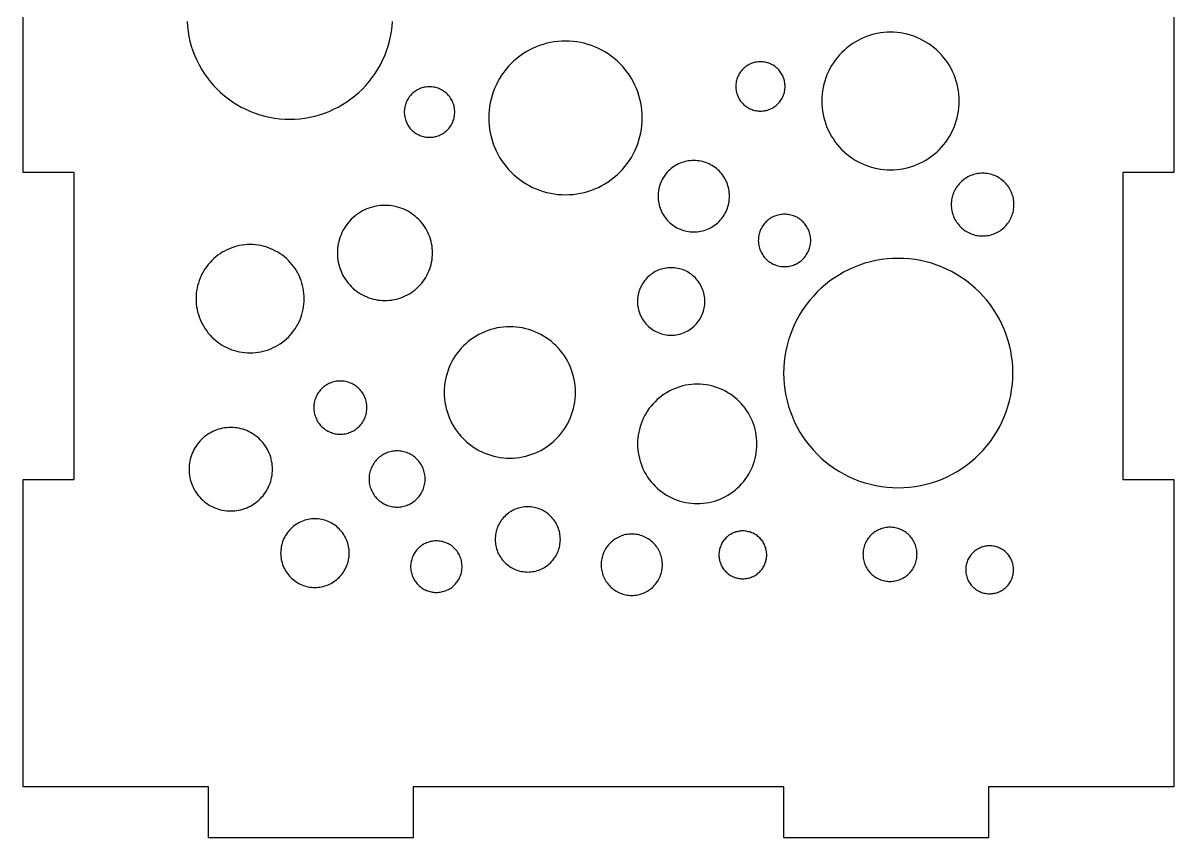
# Model space of a CAD drawing. Header units: millimetres. Extents: x 0 to 375, y -239 to 0.
# Drawn here: x 0 to 90, y -128 to -64.3 of the extents above; entities that cross this region are included whole.
import ezdxf

# ---------------------------------------------------------------- set-up
doc = ezdxf.new("R2010")
doc.units = ezdxf.units.MM
doc.layers.add('CUT', color=1, linetype='Continuous')

msp = doc.modelspace()

# ---------------------------------------------------------------- linework, layer by layer
at = {"layer": 'CUT'}
for points in [[(90, -52), (90, -76), (86, -76), (86, -100), (90, -100), (90, -124), (86, -124), (75.5, -124), (75.5, -128), (59.5, -128), (59.5, -124), (30.5, -124), (30.5, -128), (14.5, -128), (14.5, -124), (4, -124), (4, -124), (0, -124), (0, -100), (4, -100), (4, -76), (0, -76), (0, -52)], [(12.825, -64.186), (12.854, -64.58), (12.902, -64.971), (12.97, -65.36), (13.056, -65.745), (13.161, -66.125), (13.285, -66.5), (13.427, -66.868), (13.587, -67.229), (13.764, -67.581), (13.959, -67.924), (14.17, -68.258), (14.397, -68.58), (14.64, -68.891), (14.898, -69.19), (15.17, -69.476), (15.455, -69.748), (15.754, -70.006), (16.065, -70.248), (16.388, -70.476), (16.721, -70.687), (17.065, -70.881), (17.417, -71.059), (17.778, -71.218), (18.146, -71.36), (18.521, -71.484), (18.901, -71.59), (19.286, -71.676), (19.675, -71.743), (20.066, -71.792), (20.46, -71.821), (20.854, -71.83), (21.249, -71.821), (21.642, -71.792), (22.034, -71.743), (22.422, -71.676), (22.807, -71.59), (23.188, -71.484), (23.562, -71.36), (23.93, -71.218), (24.291, -71.059), (24.644, -70.881), (24.987, -70.687), (25.32, -70.476), (25.643, -70.248), (25.954, -70.006), (26.253, -69.748), (26.538, -69.476), (26.81, -69.19), (27.068, -68.891), (27.311, -68.58), (27.538, -68.258), (27.749, -67.924), (27.944, -67.581), (28.121, -67.229), (28.281, -66.868), (28.423, -66.5), (28.547, -66.125), (28.652, -65.745), (28.652, -65.745), (28.738, -65.36), (28.806, -64.971), (28.854, -64.58), (28.883, -64.186)]]:
    msp.add_lwpolyline(points, dxfattribs=at)
for points in [[(73.049, -71.717), (73.107, -71.46), (73.152, -71.2), (73.184, -70.938), (73.204, -70.675), (73.21, -70.411), (73.204, -70.147), (73.184, -69.884), (73.152, -69.622), (73.107, -69.362), (73.049, -69.105), (72.979, -68.851), (72.896, -68.6), (72.801, -68.354), (72.694, -68.113), (72.575, -67.877), (72.445, -67.647), (72.304, -67.424), (72.152, -67.209), (71.99, -67.001), (71.817, -66.801), (71.635, -66.61), (71.444, -66.428), (71.245, -66.255), (71.037, -66.093), (70.821, -65.941), (70.598, -65.8), (70.368, -65.67), (70.133, -65.551), (69.891, -65.444), (69.645, -65.349), (69.395, -65.266), (69.14, -65.196), (68.883, -65.138), (68.623, -65.093), (68.361, -65.061), (68.098, -65.041), (67.834, -65.035), (67.57, -65.041), (67.307, -65.061), (67.045, -65.093), (66.785, -65.138), (66.528, -65.196), (66.273, -65.266), (66.023, -65.349), (65.777, -65.444), (65.535, -65.551), (65.3, -65.67), (65.07, -65.8), (64.847, -65.941), (64.631, -66.093), (64.423, -66.255), (64.224, -66.428), (64.032, -66.61), (63.85, -66.801), (63.678, -67.001), (63.516, -67.209), (63.364, -67.424), (63.223, -67.647), (63.093, -67.877), (62.974, -68.113), (62.867, -68.354), (62.772, -68.6), (62.689, -68.851), (62.619, -69.105), (62.561, -69.362), (62.516, -69.622), (62.484, -69.884), (62.464, -70.147), (62.458, -70.411), (62.464, -70.675), (62.484, -70.938), (62.516, -71.2), (62.561, -71.46), (62.619, -71.717), (62.689, -71.972), (62.772, -72.222), (62.867, -72.468), (62.974, -72.71), (63.093, -72.945), (63.223, -73.175), (63.364, -73.398), (63.516, -73.614), (63.678, -73.822), (63.85, -74.022), (64.032, -74.213), (64.224, -74.395), (64.423, -74.567), (64.631, -74.729), (64.847, -74.881), (65.07, -75.022), (65.3, -75.152), (65.535, -75.271), (65.777, -75.378), (66.023, -75.473), (66.273, -75.556), (66.528, -75.626), (66.785, -75.684), (67.045, -75.729), (67.307, -75.761), (67.57, -75.781), (67.834, -75.787), (68.098, -75.781), (68.361, -75.761), (68.623, -75.729), (68.883, -75.684), (69.14, -75.626), (69.395, -75.556), (69.645, -75.473), (69.891, -75.378), (70.133, -75.271), (70.368, -75.152), (70.598, -75.022), (70.821, -74.881), (71.037, -74.729), (71.245, -74.567), (71.444, -74.395), (71.635, -74.213), (71.817, -74.022), (71.99, -73.822), (72.152, -73.614), (72.304, -73.398), (72.445, -73.175), (72.575, -72.945), (72.694, -72.71), (72.801, -72.468), (72.896, -72.222), (72.979, -71.972), (73.049, -71.717)], [(48.309, -72.899), (48.36, -72.609), (48.396, -72.316), (48.418, -72.022), (48.425, -71.727), (48.418, -71.433), (48.396, -71.139), (48.36, -70.846), (48.309, -70.556), (48.245, -70.268), (48.166, -69.984), (48.074, -69.704), (47.968, -69.429), (47.848, -69.16), (47.716, -68.896), (47.57, -68.64), (47.413, -68.391), (47.243, -68.15), (47.062, -67.918), (46.869, -67.694), (46.666, -67.481), (46.452, -67.278), (46.229, -67.085), (45.997, -66.904), (45.756, -66.734), (45.507, -66.576), (45.25, -66.431), (44.987, -66.299), (44.718, -66.179), (44.443, -66.073), (44.163, -65.981), (43.879, -65.902), (43.591, -65.837), (43.301, -65.787), (43.008, -65.751), (42.714, -65.729), (42.419, -65.722), (42.125, -65.729), (41.831, -65.751), (41.538, -65.787), (41.248, -65.837), (40.96, -65.902), (40.676, -65.981), (40.396, -66.073), (40.121, -66.179), (39.852, -66.299), (39.589, -66.431), (39.332, -66.576), (39.083, -66.734), (38.842, -66.904), (38.61, -67.085), (38.386, -67.278), (38.173, -67.481), (37.97, -67.694), (37.777, -67.918), (37.596, -68.15), (37.426, -68.391), (37.268, -68.64), (37.123, -68.896), (36.991, -69.16), (36.871, -69.429), (36.765, -69.704), (36.673, -69.984), (36.594, -70.268), (36.529, -70.556), (36.479, -70.846), (36.443, -71.139), (36.421, -71.433), (36.414, -71.727), (36.421, -72.022), (36.443, -72.316), (36.479, -72.609), (36.529, -72.899), (36.594, -73.187), (36.673, -73.471), (36.765, -73.751), (36.871, -74.026), (36.991, -74.295), (37.123, -74.558), (37.268, -74.815), (37.426, -75.064), (37.596, -75.305), (37.777, -75.537), (37.97, -75.76), (38.173, -75.974), (38.386, -76.177), (38.61, -76.37), (38.842, -76.551), (39.083, -76.721), (39.332, -76.878), (39.589, -77.024), (39.852, -77.156), (40.121, -77.276), (40.396, -77.382), (40.676, -77.474), (40.96, -77.553), (41.248, -77.617), (41.538, -77.668), (41.831, -77.704), (42.125, -77.726), (42.419, -77.733), (42.714, -77.726), (43.008, -77.704), (43.301, -77.668), (43.591, -77.617), (43.879, -77.553), (44.163, -77.474), (44.443, -77.382), (44.718, -77.276), (44.987, -77.156), (45.25, -77.024), (45.507, -76.878), (45.756, -76.721), (45.997, -76.551), (46.229, -76.37), (46.452, -76.177), (46.666, -75.974), (46.869, -75.76), (47.062, -75.537), (47.243, -75.305), (47.413, -75.064), (47.57, -74.815), (47.716, -74.558), (47.848, -74.295), (47.968, -74.026), (48.074, -73.751), (48.166, -73.471), (48.245, -73.187), (48.309, -72.899)], [(59.553, -69.646), (59.569, -69.553), (59.581, -69.459), (59.588, -69.365), (59.59, -69.27), (59.588, -69.176), (59.581, -69.081), (59.569, -68.988), (59.553, -68.894), (59.532, -68.802), (59.507, -68.711), (59.477, -68.621), (59.443, -68.533), (59.405, -68.447), (59.363, -68.362), (59.316, -68.28), (59.265, -68.2), (59.211, -68.123), (59.153, -68.048), (59.091, -67.976), (59.026, -67.908), (58.957, -67.843), (58.886, -67.781), (58.811, -67.723), (58.734, -67.668), (58.654, -67.618), (58.572, -67.571), (58.487, -67.529), (58.401, -67.49), (58.313, -67.456), (58.223, -67.427), (58.132, -67.401), (58.039, -67.381), (57.946, -67.365), (57.852, -67.353), (57.758, -67.346), (57.664, -67.344), (57.569, -67.346), (57.475, -67.353), (57.381, -67.365), (57.288, -67.381), (57.195, -67.401), (57.104, -67.427), (57.014, -67.456), (56.926, -67.49), (56.84, -67.529), (56.755, -67.571), (56.673, -67.618), (56.593, -67.668), (56.516, -67.723), (56.441, -67.781), (56.37, -67.843), (56.301, -67.908), (56.236, -67.976), (56.174, -68.048), (56.116, -68.123), (56.062, -68.2), (56.011, -68.28), (55.964, -68.362), (55.922, -68.447), (55.884, -68.533), (55.85, -68.621), (55.82, -68.711), (55.795, -68.802), (55.774, -68.894), (55.758, -68.988), (55.746, -69.081), (55.739, -69.176), (55.737, -69.27), (55.739, -69.365), (55.746, -69.459), (55.758, -69.553), (55.774, -69.646), (55.795, -69.738), (55.82, -69.829), (55.85, -69.919), (55.884, -70.007), (55.922, -70.094), (55.964, -70.178), (56.011, -70.261), (56.062, -70.341), (56.116, -70.418), (56.174, -70.492), (56.236, -70.564), (56.301, -70.632), (56.37, -70.698), (56.441, -70.759), (56.516, -70.818), (56.593, -70.872), (56.673, -70.923), (56.755, -70.969), (56.84, -71.012), (56.926, -71.05), (57.014, -71.084), (57.104, -71.114), (57.195, -71.139), (57.288, -71.16), (57.381, -71.176), (57.475, -71.187), (57.569, -71.194), (57.664, -71.197), (57.758, -71.194), (57.852, -71.187), (57.946, -71.176), (58.039, -71.16), (58.132, -71.139), (58.223, -71.114), (58.313, -71.084), (58.401, -71.05), (58.487, -71.012), (58.572, -70.969), (58.654, -70.923), (58.734, -70.872), (58.811, -70.818), (58.886, -70.759), (58.957, -70.698), (59.026, -70.632), (59.091, -70.564), (59.153, -70.492), (59.211, -70.418), (59.265, -70.341), (59.316, -70.261), (59.363, -70.178), (59.405, -70.094), (59.443, -70.007), (59.477, -69.919), (59.507, -69.829), (59.532, -69.738), (59.553, -69.646)], [(33.722, -71.657), (33.739, -71.561), (33.751, -71.465), (33.758, -71.368), (33.76, -71.272), (33.758, -71.175), (33.751, -71.078), (33.739, -70.982), (33.722, -70.886), (33.701, -70.792), (33.675, -70.698), (33.645, -70.606), (33.61, -70.516), (33.571, -70.427), (33.527, -70.341), (33.479, -70.256), (33.428, -70.175), (33.372, -70.095), (33.312, -70.019), (33.249, -69.946), (33.182, -69.875), (33.112, -69.808), (33.038, -69.745), (32.962, -69.686), (32.883, -69.63), (32.801, -69.578), (32.717, -69.53), (32.63, -69.487), (32.541, -69.447), (32.451, -69.412), (32.359, -69.382), (32.265, -69.356), (32.171, -69.335), (32.075, -69.318), (31.979, -69.306), (31.883, -69.299), (31.786, -69.297), (31.689, -69.299), (31.592, -69.306), (31.496, -69.318), (31.4, -69.335), (31.306, -69.356), (31.212, -69.382), (31.12, -69.412), (31.03, -69.447), (30.941, -69.487), (30.855, -69.53), (30.771, -69.578), (30.689, -69.63), (30.609, -69.686), (30.533, -69.745), (30.46, -69.808), (30.389, -69.875), (30.323, -69.946), (30.259, -70.019), (30.2, -70.095), (30.144, -70.175), (30.092, -70.256), (30.044, -70.341), (30.001, -70.427), (29.961, -70.516), (29.927, -70.606), (29.896, -70.698), (29.87, -70.792), (29.849, -70.886), (29.832, -70.982), (29.821, -71.078), (29.813, -71.175), (29.811, -71.272), (29.813, -71.368), (29.821, -71.465), (29.832, -71.561), (29.849, -71.657), (29.87, -71.751), (29.896, -71.845), (29.927, -71.937), (29.961, -72.027), (30.001, -72.116), (30.044, -72.202), (30.092, -72.287), (30.144, -72.369), (30.2, -72.448), (30.259, -72.524), (30.323, -72.598), (30.389, -72.668), (30.46, -72.735), (30.533, -72.798), (30.609, -72.858), (30.689, -72.913), (30.771, -72.965), (30.855, -73.013), (30.941, -73.057), (31.03, -73.096), (31.12, -73.131), (31.212, -73.161), (31.306, -73.187), (31.4, -73.208), (31.496, -73.225), (31.592, -73.237), (31.689, -73.244), (31.786, -73.246), (31.883, -73.244), (31.979, -73.237), (32.075, -73.225), (32.171, -73.208), (32.265, -73.187), (32.359, -73.161), (32.451, -73.131), (32.541, -73.096), (32.63, -73.057), (32.717, -73.013), (32.801, -72.965), (32.883, -72.913), (32.962, -72.858), (33.038, -72.798), (33.112, -72.735), (33.182, -72.668), (33.249, -72.598), (33.312, -72.524), (33.372, -72.448), (33.428, -72.369), (33.479, -72.287), (33.527, -72.202), (33.571, -72.116), (33.61, -72.027), (33.645, -71.937), (33.675, -71.845), (33.701, -71.751), (33.722, -71.657)], [(55.157, -78.529), (55.187, -78.395), (55.21, -78.26), (55.227, -78.124), (55.237, -77.988), (55.24, -77.851), (55.237, -77.714), (55.227, -77.577), (55.21, -77.441), (55.187, -77.306), (55.157, -77.173), (55.12, -77.041), (55.077, -76.91), (55.028, -76.783), (54.972, -76.657), (54.911, -76.535), (54.843, -76.416), (54.77, -76.3), (54.691, -76.188), (54.607, -76.08), (54.517, -75.976), (54.423, -75.877), (54.324, -75.783), (54.22, -75.693), (54.112, -75.609), (54, -75.53), (53.884, -75.457), (53.765, -75.389), (53.643, -75.328), (53.517, -75.272), (53.389, -75.223), (53.259, -75.18), (53.127, -75.143), (52.994, -75.113), (52.859, -75.09), (52.723, -75.073), (52.586, -75.063), (52.449, -75.06), (52.312, -75.063), (52.176, -75.073), (52.04, -75.09), (51.905, -75.113), (51.771, -75.143), (51.639, -75.18), (51.509, -75.223), (51.381, -75.272), (51.256, -75.328), (51.134, -75.389), (51.014, -75.457), (50.899, -75.53), (50.787, -75.609), (50.679, -75.693), (50.575, -75.783), (50.476, -75.877), (50.381, -75.976), (50.292, -76.08), (50.207, -76.188), (50.129, -76.3), (50.055, -76.416), (49.988, -76.535), (49.926, -76.657), (49.871, -76.783), (49.821, -76.91), (49.778, -77.041), (49.742, -77.173), (49.712, -77.306), (49.688, -77.441), (49.672, -77.577), (49.662, -77.714), (49.658, -77.851), (49.662, -77.988), (49.672, -78.124), (49.688, -78.26), (49.712, -78.395), (49.742, -78.529), (49.778, -78.661), (49.821, -78.791), (49.871, -78.919), (49.926, -79.044), (49.988, -79.166), (50.055, -79.286), (50.129, -79.401), (50.207, -79.513), (50.292, -79.621), (50.381, -79.725), (50.476, -79.824), (50.575, -79.919), (50.679, -80.008), (50.787, -80.092), (50.899, -80.171), (51.014, -80.245), (51.134, -80.312), (51.256, -80.374), (51.381, -80.429), (51.509, -80.479), (51.639, -80.522), (51.771, -80.558), (51.905, -80.588), (52.04, -80.611), (52.176, -80.628), (52.312, -80.638), (52.449, -80.642), (52.586, -80.638), (52.723, -80.628), (52.859, -80.611), (52.994, -80.588), (53.127, -80.558), (53.259, -80.522), (53.389, -80.479), (53.517, -80.429), (53.643, -80.374), (53.765, -80.312), (53.884, -80.245), (54, -80.171), (54.112, -80.092), (54.22, -80.008), (54.324, -79.919), (54.423, -79.824), (54.517, -79.725), (54.607, -79.621), (54.691, -79.513), (54.77, -79.401), (54.843, -79.286), (54.911, -79.166), (54.972, -79.044), (55.028, -78.919), (55.077, -78.791), (55.12, -78.661), (55.157, -78.529)], [(77.415, -79.101), (77.441, -78.983), (77.462, -78.865), (77.477, -78.745), (77.485, -78.625), (77.488, -78.505), (77.485, -78.385), (77.477, -78.264), (77.462, -78.145), (77.441, -78.026), (77.415, -77.909), (77.383, -77.793), (77.345, -77.678), (77.302, -77.566), (77.253, -77.456), (77.199, -77.348), (77.139, -77.244), (77.075, -77.142), (77.006, -77.044), (76.932, -76.949), (76.853, -76.857), (76.77, -76.77), (76.683, -76.687), (76.591, -76.609), (76.497, -76.535), (76.398, -76.465), (76.296, -76.401), (76.192, -76.341), (76.084, -76.287), (75.974, -76.239), (75.862, -76.195), (75.747, -76.157), (75.631, -76.125), (75.514, -76.099), (75.395, -76.078), (75.276, -76.064), (75.156, -76.055), (75.035, -76.052), (74.915, -76.055), (74.795, -76.064), (74.675, -76.078), (74.557, -76.099), (74.439, -76.125), (74.323, -76.157), (74.209, -76.195), (74.097, -76.239), (73.986, -76.287), (73.879, -76.341), (73.774, -76.401), (73.672, -76.465), (73.574, -76.535), (73.479, -76.609), (73.388, -76.687), (73.301, -76.77), (73.218, -76.857), (73.139, -76.949), (73.065, -77.044), (72.996, -77.142), (72.931, -77.244), (72.872, -77.348), (72.818, -77.456), (72.769, -77.566), (72.726, -77.678), (72.688, -77.793), (72.656, -77.909), (72.629, -78.026), (72.609, -78.145), (72.594, -78.264), (72.585, -78.385), (72.582, -78.505), (72.585, -78.625), (72.594, -78.745), (72.609, -78.865), (72.629, -78.983), (72.656, -79.101), (72.688, -79.217), (72.726, -79.331), (72.769, -79.444), (72.818, -79.554), (72.872, -79.661), (72.931, -79.766), (72.996, -79.868), (73.065, -79.966), (73.139, -80.061), (73.218, -80.152), (73.301, -80.239), (73.388, -80.322), (73.479, -80.401), (73.574, -80.475), (73.672, -80.545), (73.774, -80.609), (73.879, -80.668), (73.986, -80.722), (74.097, -80.771), (74.209, -80.815), (74.323, -80.852), (74.439, -80.884), (74.557, -80.911), (74.675, -80.931), (74.795, -80.946), (74.915, -80.955), (75.035, -80.958), (75.156, -80.955), (75.276, -80.946), (75.395, -80.931), (75.514, -80.911), (75.631, -80.884), (75.747, -80.852), (75.862, -80.815), (75.974, -80.771), (76.084, -80.722), (76.192, -80.668), (76.296, -80.609), (76.398, -80.545), (76.497, -80.475), (76.591, -80.401), (76.683, -80.322), (76.77, -80.239), (76.853, -80.152), (76.932, -80.061), (77.006, -79.966), (77.075, -79.868), (77.139, -79.766), (77.199, -79.661), (77.253, -79.554), (77.302, -79.444), (77.345, -79.331), (77.383, -79.217), (77.415, -79.101)], [(31.95, -83.01), (31.981, -82.83), (32.004, -82.649), (32.017, -82.467), (32.022, -82.284), (32.017, -82.101), (32.004, -81.919), (31.981, -81.738), (31.95, -81.558), (31.91, -81.38), (31.861, -81.204), (31.804, -81.031), (31.738, -80.86), (31.664, -80.693), (31.582, -80.53), (31.492, -80.372), (31.395, -80.217), (31.29, -80.068), (31.177, -79.924), (31.058, -79.786), (30.932, -79.654), (30.8, -79.528), (30.662, -79.408), (30.518, -79.296), (30.368, -79.191), (30.214, -79.093), (30.055, -79.003), (29.892, -78.921), (29.725, -78.847), (29.555, -78.781), (29.381, -78.724), (29.205, -78.675), (29.027, -78.635), (28.847, -78.604), (28.666, -78.582), (28.484, -78.568), (28.302, -78.564), (28.119, -78.568), (27.937, -78.582), (27.756, -78.604), (27.576, -78.635), (27.398, -78.675), (27.222, -78.724), (27.048, -78.781), (26.878, -78.847), (26.711, -78.921), (26.548, -79.003), (26.389, -79.093), (26.235, -79.191), (26.086, -79.296), (25.942, -79.408), (25.803, -79.528), (25.671, -79.654), (25.545, -79.786), (25.426, -79.924), (25.314, -80.068), (25.208, -80.217), (25.111, -80.372), (25.021, -80.53), (24.939, -80.693), (24.865, -80.86), (24.799, -81.031), (24.742, -81.204), (24.693, -81.38), (24.653, -81.558), (24.622, -81.738), (24.599, -81.919), (24.586, -82.101), (24.581, -82.284), (24.586, -82.467), (24.599, -82.649), (24.622, -82.83), (24.653, -83.01), (24.693, -83.188), (24.742, -83.364), (24.799, -83.537), (24.865, -83.708), (24.939, -83.875), (25.021, -84.038), (25.111, -84.197), (25.208, -84.351), (25.314, -84.5), (25.426, -84.644), (25.545, -84.782), (25.671, -84.915), (25.803, -85.04), (25.942, -85.16), (26.086, -85.272), (26.235, -85.377), (26.389, -85.475), (26.548, -85.565), (26.711, -85.647), (26.878, -85.721), (27.048, -85.787), (27.222, -85.844), (27.398, -85.893), (27.576, -85.933), (27.756, -85.964), (27.937, -85.986), (28.119, -86), (28.302, -86.004), (28.484, -86), (28.666, -85.986), (28.847, -85.964), (29.027, -85.933), (29.205, -85.893), (29.381, -85.844), (29.555, -85.787), (29.725, -85.721), (29.892, -85.647), (30.055, -85.565), (30.214, -85.475), (30.368, -85.377), (30.518, -85.272), (30.662, -85.16), (30.8, -85.04), (30.932, -84.915), (31.058, -84.782), (31.177, -84.644), (31.29, -84.5), (31.395, -84.351), (31.492, -84.197), (31.582, -84.038), (31.664, -83.875), (31.738, -83.708), (31.804, -83.537), (31.861, -83.364), (31.91, -83.188), (31.95, -83.01)], [(61.554, -81.705), (61.572, -81.605), (61.584, -81.506), (61.591, -81.405), (61.594, -81.305), (61.591, -81.204), (61.584, -81.104), (61.572, -81.004), (61.554, -80.905), (61.532, -80.807), (61.506, -80.71), (61.474, -80.615), (61.438, -80.521), (61.397, -80.429), (61.352, -80.339), (61.302, -80.252), (61.249, -80.167), (61.191, -80.085), (61.129, -80.006), (61.063, -79.929), (60.994, -79.857), (60.921, -79.787), (60.845, -79.722), (60.766, -79.66), (60.684, -79.602), (60.599, -79.548), (60.511, -79.499), (60.421, -79.453), (60.329, -79.413), (60.236, -79.376), (60.14, -79.345), (60.043, -79.318), (59.945, -79.296), (59.846, -79.279), (59.746, -79.267), (59.646, -79.259), (59.546, -79.257), (59.445, -79.259), (59.345, -79.267), (59.245, -79.279), (59.146, -79.296), (59.048, -79.318), (58.951, -79.345), (58.856, -79.376), (58.762, -79.413), (58.67, -79.453), (58.58, -79.499), (58.493, -79.548), (58.408, -79.602), (58.326, -79.66), (58.246, -79.722), (58.17, -79.787), (58.097, -79.857), (58.028, -79.929), (57.962, -80.006), (57.901, -80.085), (57.843, -80.167), (57.789, -80.252), (57.739, -80.339), (57.694, -80.429), (57.653, -80.521), (57.617, -80.615), (57.586, -80.71), (57.559, -80.807), (57.537, -80.905), (57.52, -81.004), (57.507, -81.104), (57.5, -81.204), (57.497, -81.305), (57.5, -81.405), (57.507, -81.506), (57.52, -81.605), (57.537, -81.705), (57.559, -81.803), (57.586, -81.9), (57.617, -81.995), (57.653, -82.089), (57.694, -82.181), (57.739, -82.27), (57.789, -82.358), (57.843, -82.443), (57.901, -82.525), (57.962, -82.604), (58.028, -82.68), (58.097, -82.753), (58.17, -82.823), (58.246, -82.888), (58.326, -82.95), (58.408, -83.008), (58.493, -83.062), (58.58, -83.111), (58.67, -83.156), (58.762, -83.197), (58.856, -83.233), (58.951, -83.265), (59.048, -83.292), (59.146, -83.314), (59.245, -83.331), (59.345, -83.343), (59.445, -83.351), (59.546, -83.353), (59.646, -83.351), (59.746, -83.343), (59.846, -83.331), (59.945, -83.314), (60.043, -83.292), (60.14, -83.265), (60.236, -83.233), (60.329, -83.197), (60.421, -83.156), (60.511, -83.111), (60.599, -83.062), (60.684, -83.008), (60.766, -82.95), (60.845, -82.888), (60.921, -82.823), (60.994, -82.753), (61.063, -82.68), (61.129, -82.604), (61.191, -82.525), (61.249, -82.443), (61.302, -82.358), (61.352, -82.27), (61.397, -82.181), (61.438, -82.089), (61.474, -81.995), (61.506, -81.9), (61.532, -81.803), (61.554, -81.705)], [(21.907, -86.687), (21.943, -86.482), (21.968, -86.276), (21.983, -86.069), (21.989, -85.861), (21.983, -85.654), (21.968, -85.447), (21.943, -85.241), (21.907, -85.036), (21.862, -84.834), (21.806, -84.633), (21.741, -84.436), (21.667, -84.243), (21.582, -84.053), (21.489, -83.867), (21.387, -83.687), (21.276, -83.511), (21.156, -83.342), (21.028, -83.178), (20.893, -83.021), (20.75, -82.87), (20.599, -82.727), (20.442, -82.592), (20.278, -82.464), (20.109, -82.344), (19.933, -82.233), (19.753, -82.131), (19.567, -82.038), (19.377, -81.953), (19.184, -81.879), (18.986, -81.814), (18.786, -81.758), (18.584, -81.713), (18.379, -81.677), (18.173, -81.652), (17.966, -81.636), (17.759, -81.631), (17.551, -81.636), (17.344, -81.652), (17.138, -81.677), (16.933, -81.713), (16.731, -81.758), (16.531, -81.814), (16.334, -81.879), (16.14, -81.953), (15.95, -82.038), (15.765, -82.131), (15.584, -82.233), (15.409, -82.344), (15.239, -82.464), (15.075, -82.592), (14.918, -82.727), (14.768, -82.87), (14.624, -83.021), (14.489, -83.178), (14.361, -83.342), (14.242, -83.511), (14.13, -83.687), (14.028, -83.867), (13.935, -84.053), (13.851, -84.243), (13.776, -84.436), (13.711, -84.633), (13.655, -84.834), (13.61, -85.036), (13.574, -85.241), (13.549, -85.447), (13.534, -85.654), (13.529, -85.861), (13.534, -86.069), (13.549, -86.276), (13.574, -86.482), (13.61, -86.687), (13.655, -86.889), (13.711, -87.089), (13.776, -87.286), (13.851, -87.48), (13.935, -87.67), (14.028, -87.855), (14.13, -88.036), (14.242, -88.211), (14.361, -88.381), (14.489, -88.545), (14.624, -88.702), (14.768, -88.852), (14.918, -88.996), (15.075, -89.131), (15.239, -89.259), (15.409, -89.378), (15.584, -89.489), (15.765, -89.592), (15.95, -89.685), (16.14, -89.769), (16.334, -89.844), (16.531, -89.909), (16.731, -89.965), (16.933, -90.01), (17.138, -90.045), (17.344, -90.071), (17.551, -90.086), (17.759, -90.091), (17.966, -90.086), (18.173, -90.071), (18.379, -90.045), (18.584, -90.01), (18.786, -89.965), (18.986, -89.909), (19.184, -89.844), (19.377, -89.769), (19.567, -89.685), (19.753, -89.592), (19.933, -89.489), (20.109, -89.378), (20.278, -89.259), (20.442, -89.131), (20.599, -88.996), (20.75, -88.852), (20.893, -88.702), (21.028, -88.545), (21.156, -88.381), (21.276, -88.211), (21.387, -88.036), (21.489, -87.855), (21.582, -87.67), (21.667, -87.48), (21.741, -87.286), (21.806, -87.089), (21.862, -86.889), (21.907, -86.687)], [(77.232, -93.419), (77.307, -92.986), (77.361, -92.549), (77.393, -92.11), (77.404, -91.67), (77.393, -91.231), (77.361, -90.792), (77.307, -90.355), (77.232, -89.922), (77.135, -89.493), (77.018, -89.069), (76.88, -88.651), (76.722, -88.24), (76.543, -87.838), (76.345, -87.445), (76.129, -87.063), (75.893, -86.691), (75.64, -86.331), (75.369, -85.984), (75.082, -85.651), (74.779, -85.333), (74.46, -85.029), (74.127, -84.742), (73.78, -84.471), (73.42, -84.218), (73.049, -83.983), (72.666, -83.766), (72.273, -83.568), (71.871, -83.39), (71.46, -83.232), (71.043, -83.094), (70.619, -82.976), (70.19, -82.88), (69.756, -82.805), (69.32, -82.751), (68.881, -82.718), (68.441, -82.708), (68.001, -82.718), (67.563, -82.751), (67.126, -82.805), (66.692, -82.88), (66.263, -82.976), (65.839, -83.094), (65.422, -83.232), (65.011, -83.39), (64.609, -83.568), (64.216, -83.766), (63.833, -83.983), (63.462, -84.218), (63.102, -84.471), (62.755, -84.742), (62.422, -85.029), (62.103, -85.333), (61.8, -85.651), (61.513, -85.984), (61.242, -86.331), (60.989, -86.691), (60.753, -87.063), (60.537, -87.445), (60.339, -87.838), (60.16, -88.24), (60.002, -88.651), (59.864, -89.069), (59.747, -89.493), (59.65, -89.922), (59.575, -90.355), (59.521, -90.792), (59.489, -91.231), (59.478, -91.67), (59.489, -92.11), (59.521, -92.549), (59.575, -92.986), (59.65, -93.419), (59.747, -93.848), (59.864, -94.272), (60.002, -94.69), (60.16, -95.1), (60.339, -95.502), (60.537, -95.895), (60.753, -96.278), (60.989, -96.65), (61.242, -97.01), (61.513, -97.356), (61.8, -97.689), (62.103, -98.008), (62.422, -98.311), (62.755, -98.599), (63.102, -98.869), (63.462, -99.123), (63.833, -99.358), (64.216, -99.575), (64.609, -99.773), (65.011, -99.951), (65.422, -100.109), (65.839, -100.247), (66.263, -100.365), (66.692, -100.461), (67.126, -100.536), (67.563, -100.59), (68.001, -100.622), (68.441, -100.633), (68.881, -100.622), (69.32, -100.59), (69.756, -100.536), (70.19, -100.461), (70.619, -100.365), (71.043, -100.247), (71.46, -100.109), (71.871, -99.951), (72.273, -99.773), (72.666, -99.575), (73.049, -99.358), (73.42, -99.123), (73.78, -98.869), (74.127, -98.599), (74.46, -98.311), (74.779, -98.008), (75.082, -97.689), (75.369, -97.356), (75.64, -97.01), (75.893, -96.65), (76.129, -96.278), (76.345, -95.895), (76.543, -95.502), (76.722, -95.1), (76.88, -94.69), (77.018, -94.272), (77.135, -93.848), (77.232, -93.419)], [(53.241, -86.714), (53.269, -86.587), (53.291, -86.46), (53.307, -86.331), (53.317, -86.202), (53.32, -86.073), (53.317, -85.943), (53.307, -85.814), (53.291, -85.686), (53.269, -85.558), (53.241, -85.432), (53.206, -85.307), (53.166, -85.184), (53.119, -85.063), (53.067, -84.945), (53.008, -84.829), (52.945, -84.717), (52.875, -84.607), (52.801, -84.501), (52.721, -84.399), (52.637, -84.301), (52.547, -84.208), (52.454, -84.118), (52.356, -84.034), (52.253, -83.954), (52.148, -83.88), (52.038, -83.81), (51.926, -83.746), (51.81, -83.688), (51.692, -83.636), (51.571, -83.589), (51.448, -83.549), (51.323, -83.514), (51.197, -83.486), (51.069, -83.464), (50.941, -83.448), (50.812, -83.438), (50.682, -83.435), (50.553, -83.438), (50.424, -83.448), (50.295, -83.464), (50.168, -83.486), (50.041, -83.514), (49.916, -83.549), (49.793, -83.589), (49.673, -83.636), (49.554, -83.688), (49.439, -83.746), (49.326, -83.81), (49.217, -83.88), (49.111, -83.954), (49.009, -84.034), (48.911, -84.118), (48.817, -84.208), (48.728, -84.301), (48.643, -84.399), (48.563, -84.501), (48.489, -84.607), (48.42, -84.717), (48.356, -84.829), (48.298, -84.945), (48.245, -85.063), (48.199, -85.184), (48.158, -85.307), (48.123, -85.432), (48.095, -85.558), (48.073, -85.686), (48.057, -85.814), (48.048, -85.943), (48.044, -86.073), (48.048, -86.202), (48.057, -86.331), (48.073, -86.46), (48.095, -86.587), (48.123, -86.714), (48.158, -86.839), (48.199, -86.961), (48.245, -87.082), (48.298, -87.201), (48.356, -87.316), (48.42, -87.429), (48.489, -87.538), (48.563, -87.644), (48.643, -87.746), (48.728, -87.844), (48.817, -87.938), (48.911, -88.027), (49.009, -88.112), (49.111, -88.191), (49.217, -88.266), (49.326, -88.335), (49.439, -88.399), (49.554, -88.457), (49.673, -88.51), (49.793, -88.556), (49.916, -88.597), (50.041, -88.632), (50.168, -88.66), (50.295, -88.682), (50.424, -88.698), (50.553, -88.707), (50.682, -88.711), (50.812, -88.707), (50.941, -88.698), (51.069, -88.682), (51.197, -88.66), (51.323, -88.632), (51.448, -88.597), (51.571, -88.556), (51.692, -88.51), (51.81, -88.457), (51.926, -88.399), (52.038, -88.335), (52.148, -88.266), (52.253, -88.191), (52.356, -88.112), (52.454, -88.027), (52.547, -87.938), (52.637, -87.844), (52.721, -87.746), (52.801, -87.644), (52.875, -87.538), (52.945, -87.429), (53.008, -87.316), (53.067, -87.201), (53.119, -87.082), (53.166, -86.961), (53.206, -86.839), (53.241, -86.714)], [(43.101, -94.183), (43.144, -93.935), (43.175, -93.685), (43.193, -93.434), (43.199, -93.182), (43.193, -92.93), (43.175, -92.679), (43.144, -92.428), (43.101, -92.18), (43.045, -91.934), (42.978, -91.692), (42.899, -91.452), (42.809, -91.217), (42.706, -90.987), (42.593, -90.762), (42.469, -90.543), (42.334, -90.33), (42.189, -90.124), (42.034, -89.925), (41.87, -89.734), (41.696, -89.552), (41.513, -89.378), (41.323, -89.214), (41.124, -89.059), (40.918, -88.914), (40.705, -88.779), (40.486, -88.655), (40.261, -88.541), (40.03, -88.439), (39.795, -88.348), (39.556, -88.269), (39.313, -88.202), (39.067, -88.147), (38.819, -88.104), (38.569, -88.073), (38.318, -88.055), (38.066, -88.048), (37.814, -88.055), (37.563, -88.073), (37.313, -88.104), (37.065, -88.147), (36.819, -88.202), (36.576, -88.269), (36.337, -88.348), (36.102, -88.439), (35.871, -88.541), (35.646, -88.655), (35.427, -88.779), (35.214, -88.914), (35.008, -89.059), (34.81, -89.214), (34.619, -89.378), (34.436, -89.552), (34.263, -89.734), (34.098, -89.925), (33.943, -90.124), (33.798, -90.33), (33.663, -90.543), (33.539, -90.762), (33.426, -90.987), (33.324, -91.217), (33.233, -91.452), (33.154, -91.692), (33.087, -91.934), (33.031, -92.18), (32.988, -92.428), (32.957, -92.679), (32.939, -92.93), (32.933, -93.182), (32.939, -93.434), (32.957, -93.685), (32.988, -93.935), (33.031, -94.183), (33.087, -94.429), (33.154, -94.672), (33.233, -94.911), (33.324, -95.146), (33.426, -95.376), (33.539, -95.601), (33.663, -95.821), (33.798, -96.034), (33.943, -96.24), (34.098, -96.438), (34.263, -96.629), (34.436, -96.811), (34.619, -96.985), (34.81, -97.15), (35.008, -97.305), (35.214, -97.45), (35.427, -97.585), (35.646, -97.709), (35.871, -97.822), (36.102, -97.924), (36.337, -98.015), (36.576, -98.094), (36.819, -98.161), (37.065, -98.216), (37.313, -98.259), (37.563, -98.29), (37.814, -98.309), (38.066, -98.315), (38.318, -98.309), (38.569, -98.29), (38.819, -98.259), (39.067, -98.216), (39.313, -98.161), (39.556, -98.094), (39.795, -98.015), (40.03, -97.924), (40.261, -97.822), (40.486, -97.709), (40.705, -97.585), (40.918, -97.45), (41.124, -97.305), (41.323, -97.15), (41.513, -96.985), (41.696, -96.811), (41.87, -96.629), (42.034, -96.438), (42.189, -96.24), (42.334, -96.034), (42.469, -95.821), (42.593, -95.601), (42.706, -95.376), (42.809, -95.146), (42.899, -94.911), (42.978, -94.672), (43.045, -94.429), (43.101, -94.183)], [(26.83, -94.873), (26.852, -94.774), (26.87, -94.673), (26.882, -94.572), (26.89, -94.47), (26.892, -94.368), (26.89, -94.266), (26.882, -94.165), (26.87, -94.063), (26.852, -93.963), (26.83, -93.863), (26.803, -93.765), (26.771, -93.668), (26.734, -93.573), (26.693, -93.48), (26.647, -93.389), (26.597, -93.3), (26.542, -93.214), (26.483, -93.13), (26.421, -93.05), (26.354, -92.973), (26.284, -92.899), (26.21, -92.828), (26.132, -92.762), (26.052, -92.699), (25.969, -92.64), (25.882, -92.586), (25.794, -92.536), (25.703, -92.49), (25.609, -92.448), (25.514, -92.412), (25.417, -92.38), (25.319, -92.352), (25.22, -92.33), (25.119, -92.313), (25.018, -92.3), (24.916, -92.293), (24.814, -92.29), (24.712, -92.293), (24.61, -92.3), (24.509, -92.313), (24.409, -92.33), (24.309, -92.352), (24.211, -92.38), (24.114, -92.412), (24.019, -92.448), (23.926, -92.49), (23.835, -92.536), (23.746, -92.586), (23.66, -92.64), (23.576, -92.699), (23.496, -92.762), (23.419, -92.828), (23.345, -92.899), (23.274, -92.973), (23.208, -93.05), (23.145, -93.13), (23.086, -93.214), (23.032, -93.3), (22.982, -93.389), (22.936, -93.48), (22.894, -93.573), (22.858, -93.668), (22.826, -93.765), (22.798, -93.863), (22.776, -93.963), (22.759, -94.063), (22.746, -94.165), (22.739, -94.266), (22.736, -94.368), (22.739, -94.47), (22.746, -94.572), (22.759, -94.673), (22.776, -94.774), (22.798, -94.873), (22.826, -94.971), (22.858, -95.068), (22.894, -95.163), (22.936, -95.257), (22.982, -95.348), (23.032, -95.437), (23.086, -95.523), (23.145, -95.606), (23.208, -95.686), (23.274, -95.764), (23.345, -95.838), (23.419, -95.908), (23.496, -95.975), (23.576, -96.037), (23.66, -96.096), (23.746, -96.151), (23.835, -96.201), (23.926, -96.247), (24.019, -96.288), (24.114, -96.325), (24.211, -96.357), (24.309, -96.384), (24.409, -96.406), (24.509, -96.424), (24.61, -96.436), (24.712, -96.444), (24.814, -96.446), (24.916, -96.444), (25.018, -96.436), (25.119, -96.424), (25.22, -96.406), (25.319, -96.384), (25.417, -96.357), (25.514, -96.325), (25.609, -96.288), (25.703, -96.247), (25.794, -96.201), (25.882, -96.151), (25.969, -96.096), (26.052, -96.037), (26.132, -95.975), (26.21, -95.908), (26.284, -95.838), (26.354, -95.764), (26.421, -95.686), (26.483, -95.606), (26.542, -95.523), (26.597, -95.437), (26.647, -95.348), (26.693, -95.257), (26.734, -95.163), (26.771, -95.068), (26.803, -94.971), (26.83, -94.873)], [(57.248, -98.338), (57.298, -98.115), (57.338, -97.889), (57.366, -97.662), (57.383, -97.433), (57.388, -97.204), (57.383, -96.975), (57.366, -96.747), (57.338, -96.52), (57.298, -96.294), (57.248, -96.071), (57.187, -95.85), (57.115, -95.632), (57.033, -95.419), (56.94, -95.209), (56.837, -95.005), (56.724, -94.805), (56.602, -94.612), (56.47, -94.425), (56.329, -94.244), (56.179, -94.071), (56.021, -93.905), (55.856, -93.747), (55.682, -93.597), (55.502, -93.456), (55.314, -93.325), (55.121, -93.202), (54.922, -93.089), (54.717, -92.986), (54.508, -92.893), (54.294, -92.811), (54.076, -92.739), (53.856, -92.678), (53.632, -92.628), (53.407, -92.589), (53.179, -92.561), (52.951, -92.544), (52.722, -92.538), (52.493, -92.544), (52.265, -92.561), (52.037, -92.589), (51.812, -92.628), (51.588, -92.678), (51.367, -92.739), (51.15, -92.811), (50.936, -92.893), (50.727, -92.986), (50.522, -93.089), (50.323, -93.202), (50.13, -93.325), (49.942, -93.456), (49.762, -93.597), (49.588, -93.747), (49.422, -93.905), (49.265, -94.071), (49.115, -94.244), (48.974, -94.425), (48.842, -94.612), (48.72, -94.805), (48.607, -95.005), (48.504, -95.209), (48.411, -95.419), (48.329, -95.632), (48.257, -95.85), (48.196, -96.071), (48.145, -96.294), (48.106, -96.52), (48.078, -96.747), (48.061, -96.975), (48.056, -97.204), (48.061, -97.433), (48.078, -97.662), (48.106, -97.889), (48.145, -98.115), (48.196, -98.338), (48.257, -98.559), (48.329, -98.776), (48.411, -98.99), (48.504, -99.199), (48.607, -99.404), (48.72, -99.603), (48.842, -99.797), (48.974, -99.984), (49.115, -100.164), (49.265, -100.338), (49.422, -100.504), (49.588, -100.662), (49.762, -100.811), (49.942, -100.952), (50.13, -101.084), (50.323, -101.207), (50.522, -101.319), (50.727, -101.422), (50.936, -101.515), (51.15, -101.598), (51.367, -101.67), (51.588, -101.731), (51.812, -101.781), (52.037, -101.82), (52.265, -101.848), (52.493, -101.865), (52.722, -101.87), (52.951, -101.865), (53.179, -101.848), (53.407, -101.82), (53.632, -101.781), (53.856, -101.731), (54.076, -101.67), (54.294, -101.598), (54.508, -101.515), (54.717, -101.422), (54.922, -101.319), (55.121, -101.207), (55.314, -101.084), (55.502, -100.952), (55.682, -100.811), (55.856, -100.662), (56.021, -100.504), (56.179, -100.338), (56.329, -100.164), (56.47, -99.984), (56.602, -99.797), (56.724, -99.603), (56.837, -99.404), (56.94, -99.199), (57.033, -98.99), (57.115, -98.776), (57.187, -98.559), (57.248, -98.338)], [(19.408, -99.976), (19.443, -99.82), (19.471, -99.663), (19.49, -99.504), (19.502, -99.344), (19.506, -99.184), (19.502, -99.024), (19.49, -98.864), (19.471, -98.705), (19.443, -98.548), (19.408, -98.391), (19.366, -98.237), (19.315, -98.085), (19.258, -97.936), (19.193, -97.789), (19.121, -97.646), (19.042, -97.507), (18.956, -97.372), (18.864, -97.241), (18.766, -97.115), (18.661, -96.994), (18.551, -96.878), (18.435, -96.767), (18.314, -96.663), (18.187, -96.564), (18.057, -96.472), (17.921, -96.386), (17.782, -96.307), (17.639, -96.236), (17.493, -96.171), (17.343, -96.113), (17.191, -96.063), (17.037, -96.02), (16.881, -95.985), (16.723, -95.958), (16.564, -95.938), (16.405, -95.926), (16.245, -95.922), (16.085, -95.926), (15.925, -95.938), (15.766, -95.958), (15.608, -95.985), (15.452, -96.02), (15.298, -96.063), (15.146, -96.113), (14.996, -96.171), (14.85, -96.236), (14.707, -96.307), (14.568, -96.386), (14.433, -96.472), (14.302, -96.564), (14.175, -96.663), (14.054, -96.767), (13.938, -96.878), (13.828, -96.994), (13.723, -97.115), (13.625, -97.241), (13.533, -97.372), (13.447, -97.507), (13.368, -97.646), (13.296, -97.789), (13.231, -97.936), (13.174, -98.085), (13.123, -98.237), (13.081, -98.391), (13.046, -98.548), (13.018, -98.705), (12.999, -98.864), (12.987, -99.024), (12.983, -99.184), (12.987, -99.344), (12.999, -99.504), (13.018, -99.663), (13.046, -99.82), (13.081, -99.976), (13.123, -100.131), (13.174, -100.283), (13.231, -100.432), (13.296, -100.578), (13.368, -100.721), (13.447, -100.861), (13.533, -100.996), (13.625, -101.127), (13.723, -101.253), (13.828, -101.374), (13.938, -101.49), (14.054, -101.601), (14.175, -101.705), (14.302, -101.804), (14.433, -101.896), (14.568, -101.982), (14.707, -102.06), (14.85, -102.132), (14.996, -102.197), (15.146, -102.255), (15.298, -102.305), (15.452, -102.348), (15.608, -102.383), (15.766, -102.41), (15.925, -102.43), (16.085, -102.442), (16.245, -102.446), (16.405, -102.442), (16.564, -102.43), (16.723, -102.41), (16.881, -102.383), (17.037, -102.348), (17.191, -102.305), (17.343, -102.255), (17.493, -102.197), (17.639, -102.132), (17.782, -102.06), (17.921, -101.982), (18.057, -101.896), (18.187, -101.804), (18.314, -101.705), (18.435, -101.601), (18.551, -101.49), (18.661, -101.374), (18.766, -101.253), (18.864, -101.127), (18.956, -100.996), (19.042, -100.861), (19.121, -100.721), (19.193, -100.578), (19.258, -100.432), (19.315, -100.283), (19.366, -100.131), (19.408, -99.976)], [(31.404, -100.374), (31.422, -100.268), (31.436, -100.161), (31.443, -100.053), (31.446, -99.946), (31.443, -99.838), (31.436, -99.731), (31.422, -99.624), (31.404, -99.518), (31.38, -99.412), (31.352, -99.309), (31.318, -99.206), (31.279, -99.106), (31.235, -99.007), (31.187, -98.911), (31.134, -98.817), (31.076, -98.726), (31.014, -98.638), (30.948, -98.553), (30.878, -98.472), (30.803, -98.394), (30.725, -98.319), (30.644, -98.249), (30.559, -98.183), (30.471, -98.121), (30.38, -98.063), (30.286, -98.01), (30.19, -97.962), (30.091, -97.918), (29.991, -97.879), (29.888, -97.845), (29.785, -97.817), (29.68, -97.793), (29.573, -97.775), (29.467, -97.762), (29.359, -97.754), (29.251, -97.751), (29.144, -97.754), (29.036, -97.762), (28.929, -97.775), (28.823, -97.793), (28.718, -97.817), (28.614, -97.845), (28.512, -97.879), (28.412, -97.918), (28.313, -97.962), (28.217, -98.01), (28.123, -98.063), (28.032, -98.121), (27.944, -98.183), (27.859, -98.249), (27.777, -98.319), (27.699, -98.394), (27.625, -98.472), (27.555, -98.553), (27.489, -98.638), (27.427, -98.726), (27.369, -98.817), (27.316, -98.911), (27.267, -99.007), (27.224, -99.106), (27.185, -99.206), (27.151, -99.309), (27.122, -99.412), (27.099, -99.518), (27.08, -99.624), (27.067, -99.731), (27.059, -99.838), (27.057, -99.946), (27.059, -100.053), (27.067, -100.161), (27.08, -100.268), (27.099, -100.374), (27.122, -100.479), (27.151, -100.583), (27.185, -100.685), (27.224, -100.786), (27.267, -100.884), (27.316, -100.98), (27.369, -101.074), (27.427, -101.165), (27.489, -101.253), (27.555, -101.338), (27.625, -101.42), (27.699, -101.498), (27.777, -101.572), (27.859, -101.642), (27.944, -101.708), (28.032, -101.771), (28.123, -101.828), (28.217, -101.881), (28.313, -101.93), (28.412, -101.973), (28.512, -102.012), (28.614, -102.046), (28.718, -102.075), (28.823, -102.098), (28.929, -102.117), (29.036, -102.13), (29.144, -102.138), (29.251, -102.14), (29.359, -102.138), (29.467, -102.13), (29.573, -102.117), (29.68, -102.098), (29.785, -102.075), (29.888, -102.046), (29.991, -102.012), (30.091, -101.973), (30.19, -101.93), (30.286, -101.881), (30.38, -101.828), (30.471, -101.771), (30.559, -101.708), (30.644, -101.642), (30.725, -101.572), (30.803, -101.498), (30.878, -101.42), (30.948, -101.338), (31.014, -101.253), (31.076, -101.165), (31.134, -101.074), (31.187, -100.98), (31.235, -100.884), (31.279, -100.786), (31.318, -100.685), (31.352, -100.583), (31.38, -100.479), (31.404, -100.374)], [(41.94, -105.288), (41.967, -105.166), (41.989, -105.043), (42.004, -104.919), (42.013, -104.794), (42.016, -104.669), (42.013, -104.544), (42.004, -104.419), (41.989, -104.295), (41.967, -104.172), (41.94, -104.05), (41.907, -103.93), (41.867, -103.811), (41.822, -103.694), (41.772, -103.58), (41.716, -103.468), (41.654, -103.359), (41.587, -103.254), (41.515, -103.151), (41.438, -103.053), (41.356, -102.958), (41.27, -102.868), (41.18, -102.781), (41.085, -102.7), (40.986, -102.623), (40.884, -102.551), (40.778, -102.484), (40.67, -102.422), (40.558, -102.366), (40.444, -102.315), (40.327, -102.27), (40.208, -102.231), (40.088, -102.198), (39.966, -102.17), (39.842, -102.149), (39.718, -102.134), (39.594, -102.124), (39.469, -102.121), (39.344, -102.124), (39.219, -102.134), (39.095, -102.149), (38.972, -102.17), (38.85, -102.198), (38.729, -102.231), (38.61, -102.27), (38.494, -102.315), (38.379, -102.366), (38.268, -102.422), (38.159, -102.484), (38.053, -102.551), (37.951, -102.623), (37.852, -102.7), (37.758, -102.781), (37.667, -102.868), (37.581, -102.958), (37.499, -103.053), (37.422, -103.151), (37.35, -103.254), (37.283, -103.359), (37.222, -103.468), (37.166, -103.58), (37.115, -103.694), (37.07, -103.811), (37.031, -103.93), (36.997, -104.05), (36.97, -104.172), (36.948, -104.295), (36.933, -104.419), (36.924, -104.544), (36.921, -104.669), (36.924, -104.794), (36.933, -104.919), (36.948, -105.043), (36.97, -105.166), (36.997, -105.288), (37.031, -105.409), (37.07, -105.527), (37.115, -105.644), (37.166, -105.758), (37.222, -105.87), (37.283, -105.979), (37.35, -106.085), (37.422, -106.187), (37.499, -106.285), (37.581, -106.38), (37.667, -106.471), (37.758, -106.557), (37.852, -106.639), (37.951, -106.715), (38.053, -106.787), (38.159, -106.854), (38.268, -106.916), (38.379, -106.972), (38.494, -107.023), (38.61, -107.068), (38.729, -107.107), (38.85, -107.14), (38.972, -107.168), (39.095, -107.189), (39.219, -107.205), (39.344, -107.214), (39.469, -107.217), (39.594, -107.214), (39.718, -107.205), (39.842, -107.189), (39.966, -107.168), (40.088, -107.14), (40.208, -107.107), (40.327, -107.068), (40.444, -107.023), (40.558, -106.972), (40.67, -106.916), (40.778, -106.854), (40.884, -106.787), (40.986, -106.715), (41.085, -106.639), (41.18, -106.557), (41.27, -106.471), (41.356, -106.38), (41.438, -106.285), (41.515, -106.187), (41.587, -106.085), (41.654, -105.979), (41.716, -105.87), (41.772, -105.758), (41.822, -105.644), (41.867, -105.527), (41.907, -105.409), (41.94, -105.288)], [(25.454, -106.261), (25.477, -106.132), (25.493, -106.001), (25.502, -105.87), (25.506, -105.739), (25.502, -105.607), (25.493, -105.476), (25.477, -105.346), (25.454, -105.216), (25.425, -105.088), (25.39, -104.961), (25.349, -104.836), (25.302, -104.713), (25.248, -104.593), (25.189, -104.476), (25.124, -104.361), (25.054, -104.25), (24.978, -104.142), (24.897, -104.039), (24.811, -103.939), (24.721, -103.844), (24.625, -103.753), (24.526, -103.667), (24.422, -103.586), (24.315, -103.511), (24.203, -103.44), (24.089, -103.375), (23.972, -103.316), (23.851, -103.263), (23.729, -103.216), (23.604, -103.174), (23.477, -103.139), (23.349, -103.11), (23.219, -103.088), (23.089, -103.072), (22.957, -103.062), (22.826, -103.059), (22.694, -103.062), (22.563, -103.072), (22.433, -103.088), (22.303, -103.11), (22.175, -103.139), (22.048, -103.174), (21.923, -103.216), (21.8, -103.263), (21.68, -103.316), (21.563, -103.375), (21.448, -103.44), (21.337, -103.511), (21.23, -103.586), (21.126, -103.667), (21.026, -103.753), (20.931, -103.844), (20.84, -103.939), (20.754, -104.039), (20.673, -104.142), (20.598, -104.25), (20.527, -104.361), (20.463, -104.476), (20.403, -104.593), (20.35, -104.713), (20.303, -104.836), (20.262, -104.961), (20.226, -105.088), (20.198, -105.216), (20.175, -105.346), (20.159, -105.476), (20.149, -105.607), (20.146, -105.739), (20.149, -105.87), (20.159, -106.001), (20.175, -106.132), (20.198, -106.261), (20.226, -106.39), (20.262, -106.517), (20.303, -106.641), (20.35, -106.764), (20.403, -106.884), (20.463, -107.002), (20.527, -107.116), (20.598, -107.227), (20.673, -107.335), (20.754, -107.439), (20.84, -107.538), (20.931, -107.634), (21.026, -107.724), (21.126, -107.81), (21.23, -107.891), (21.337, -107.967), (21.448, -108.037), (21.563, -108.102), (21.68, -108.161), (21.8, -108.214), (21.923, -108.262), (22.048, -108.303), (22.175, -108.338), (22.303, -108.367), (22.433, -108.389), (22.563, -108.406), (22.694, -108.415), (22.826, -108.418), (22.957, -108.415), (23.089, -108.406), (23.219, -108.389), (23.349, -108.367), (23.477, -108.338), (23.604, -108.303), (23.729, -108.262), (23.851, -108.214), (23.972, -108.161), (24.089, -108.102), (24.203, -108.037), (24.315, -107.967), (24.422, -107.891), (24.526, -107.81), (24.625, -107.724), (24.721, -107.634), (24.811, -107.538), (24.897, -107.439), (24.978, -107.335), (25.054, -107.227), (25.124, -107.116), (25.189, -107.002), (25.248, -106.884), (25.302, -106.764), (25.349, -106.641), (25.39, -106.517), (25.425, -106.39), (25.454, -106.261)], [(49.951, -107.115), (49.971, -106.999), (49.986, -106.883), (49.994, -106.765), (49.997, -106.648), (49.994, -106.53), (49.986, -106.413), (49.971, -106.296), (49.951, -106.18), (49.925, -106.066), (49.894, -105.952), (49.857, -105.841), (49.815, -105.731), (49.767, -105.624), (49.714, -105.519), (49.656, -105.416), (49.593, -105.317), (49.526, -105.221), (49.453, -105.128), (49.377, -105.039), (49.296, -104.954), (49.21, -104.873), (49.121, -104.796), (49.029, -104.724), (48.933, -104.656), (48.833, -104.593), (48.731, -104.535), (48.626, -104.482), (48.518, -104.435), (48.409, -104.392), (48.297, -104.356), (48.184, -104.324), (48.069, -104.298), (47.953, -104.278), (47.837, -104.264), (47.719, -104.255), (47.602, -104.252), (47.484, -104.255), (47.367, -104.264), (47.25, -104.278), (47.134, -104.298), (47.02, -104.324), (46.906, -104.356), (46.795, -104.392), (46.685, -104.435), (46.578, -104.482), (46.473, -104.535), (46.37, -104.593), (46.271, -104.656), (46.175, -104.724), (46.082, -104.796), (45.993, -104.873), (45.908, -104.954), (45.827, -105.039), (45.75, -105.128), (45.678, -105.221), (45.61, -105.317), (45.547, -105.416), (45.489, -105.519), (45.436, -105.624), (45.389, -105.731), (45.346, -105.841), (45.309, -105.952), (45.278, -106.066), (45.252, -106.18), (45.232, -106.296), (45.218, -106.413), (45.209, -106.53), (45.206, -106.648), (45.209, -106.765), (45.218, -106.883), (45.232, -106.999), (45.252, -107.115), (45.278, -107.23), (45.309, -107.343), (45.346, -107.455), (45.389, -107.564), (45.436, -107.672), (45.489, -107.777), (45.547, -107.879), (45.61, -107.979), (45.678, -108.075), (45.75, -108.167), (45.827, -108.256), (45.908, -108.342), (45.993, -108.423), (46.082, -108.499), (46.175, -108.572), (46.271, -108.639), (46.37, -108.702), (46.473, -108.76), (46.578, -108.813), (46.685, -108.861), (46.795, -108.903), (46.906, -108.94), (47.02, -108.971), (47.134, -108.997), (47.25, -109.017), (47.367, -109.032), (47.484, -109.04), (47.602, -109.043), (47.719, -109.04), (47.837, -109.032), (47.953, -109.017), (48.069, -108.997), (48.184, -108.971), (48.297, -108.94), (48.409, -108.903), (48.518, -108.861), (48.626, -108.813), (48.731, -108.76), (48.833, -108.702), (48.933, -108.639), (49.029, -108.572), (49.121, -108.499), (49.21, -108.423), (49.296, -108.342), (49.377, -108.256), (49.453, -108.167), (49.526, -108.075), (49.593, -107.979), (49.656, -107.879), (49.714, -107.777), (49.767, -107.672), (49.815, -107.564), (49.857, -107.455), (49.894, -107.343), (49.925, -107.23), (49.951, -107.115)], [(58.097, -106.33), (58.117, -106.241), (58.133, -106.15), (58.144, -106.059), (58.151, -105.968), (58.153, -105.876), (58.151, -105.785), (58.144, -105.693), (58.133, -105.602), (58.117, -105.512), (58.097, -105.422), (58.073, -105.334), (58.044, -105.247), (58.011, -105.161), (57.974, -105.078), (57.932, -104.996), (57.887, -104.916), (57.838, -104.839), (57.785, -104.764), (57.729, -104.691), (57.669, -104.622), (57.606, -104.556), (57.54, -104.492), (57.47, -104.433), (57.398, -104.376), (57.323, -104.323), (57.245, -104.274), (57.166, -104.229), (57.084, -104.188), (57, -104.151), (56.915, -104.118), (56.827, -104.089), (56.739, -104.065), (56.65, -104.044), (56.559, -104.029), (56.468, -104.018), (56.377, -104.011), (56.285, -104.009), (56.194, -104.011), (56.102, -104.018), (56.011, -104.029), (55.921, -104.044), (55.832, -104.065), (55.743, -104.089), (55.656, -104.118), (55.571, -104.151), (55.487, -104.188), (55.405, -104.229), (55.325, -104.274), (55.248, -104.323), (55.173, -104.376), (55.1, -104.433), (55.031, -104.492), (54.965, -104.556), (54.901, -104.622), (54.842, -104.691), (54.785, -104.764), (54.732, -104.839), (54.683, -104.916), (54.638, -104.996), (54.597, -105.078), (54.56, -105.161), (54.527, -105.247), (54.498, -105.334), (54.474, -105.422), (54.454, -105.512), (54.438, -105.602), (54.427, -105.693), (54.42, -105.785), (54.418, -105.876), (54.42, -105.968), (54.427, -106.059), (54.438, -106.15), (54.454, -106.241), (54.474, -106.33), (54.498, -106.418), (54.527, -106.505), (54.56, -106.591), (54.597, -106.675), (54.638, -106.757), (54.683, -106.836), (54.732, -106.914), (54.785, -106.989), (54.842, -107.061), (54.901, -107.13), (54.965, -107.197), (55.031, -107.26), (55.1, -107.32), (55.173, -107.376), (55.248, -107.429), (55.325, -107.478), (55.405, -107.523), (55.487, -107.565), (55.571, -107.602), (55.656, -107.635), (55.743, -107.663), (55.832, -107.688), (55.921, -107.708), (56.011, -107.724), (56.102, -107.735), (56.194, -107.742), (56.285, -107.744), (56.377, -107.742), (56.468, -107.735), (56.559, -107.724), (56.65, -107.708), (56.739, -107.688), (56.827, -107.663), (56.915, -107.635), (57, -107.602), (57.084, -107.565), (57.166, -107.523), (57.245, -107.478), (57.323, -107.429), (57.398, -107.376), (57.47, -107.32), (57.54, -107.26), (57.606, -107.197), (57.669, -107.13), (57.729, -107.061), (57.785, -106.989), (57.838, -106.914), (57.887, -106.836), (57.932, -106.757), (57.974, -106.675), (58.011, -106.591), (58.044, -106.505), (58.073, -106.418), (58.097, -106.33)], [(69.867, -106.248), (69.885, -106.145), (69.898, -106.043), (69.905, -105.939), (69.908, -105.835), (69.905, -105.732), (69.898, -105.628), (69.885, -105.525), (69.867, -105.423), (69.844, -105.322), (69.817, -105.222), (69.784, -105.123), (69.747, -105.027), (69.705, -104.932), (69.658, -104.839), (69.607, -104.749), (69.552, -104.661), (69.492, -104.576), (69.428, -104.495), (69.36, -104.416), (69.289, -104.341), (69.214, -104.27), (69.135, -104.202), (69.053, -104.138), (68.969, -104.078), (68.881, -104.023), (68.791, -103.972), (68.698, -103.925), (68.603, -103.883), (68.506, -103.846), (68.408, -103.813), (68.308, -103.785), (68.207, -103.763), (68.105, -103.745), (68.002, -103.732), (67.898, -103.725), (67.794, -103.722), (67.691, -103.725), (67.587, -103.732), (67.484, -103.745), (67.382, -103.763), (67.281, -103.785), (67.181, -103.813), (67.082, -103.846), (66.986, -103.883), (66.891, -103.925), (66.798, -103.972), (66.708, -104.023), (66.62, -104.078), (66.536, -104.138), (66.454, -104.202), (66.375, -104.27), (66.3, -104.341), (66.229, -104.416), (66.161, -104.495), (66.097, -104.576), (66.037, -104.661), (65.982, -104.749), (65.931, -104.839), (65.884, -104.932), (65.842, -105.027), (65.805, -105.123), (65.772, -105.222), (65.744, -105.322), (65.722, -105.423), (65.704, -105.525), (65.691, -105.628), (65.684, -105.732), (65.681, -105.835), (65.684, -105.939), (65.691, -106.043), (65.704, -106.145), (65.722, -106.248), (65.744, -106.349), (65.772, -106.449), (65.805, -106.547), (65.842, -106.644), (65.884, -106.739), (65.931, -106.832), (65.982, -106.922), (66.037, -107.009), (66.097, -107.094), (66.161, -107.176), (66.229, -107.255), (66.3, -107.33), (66.375, -107.401), (66.454, -107.469), (66.536, -107.533), (66.62, -107.593), (66.708, -107.648), (66.798, -107.699), (66.891, -107.746), (66.986, -107.788), (67.082, -107.825), (67.181, -107.858), (67.281, -107.885), (67.382, -107.908), (67.484, -107.926), (67.587, -107.939), (67.691, -107.946), (67.794, -107.949), (67.898, -107.946), (68.002, -107.939), (68.105, -107.926), (68.207, -107.908), (68.308, -107.885), (68.408, -107.858), (68.506, -107.825), (68.603, -107.788), (68.698, -107.746), (68.791, -107.699), (68.881, -107.648), (68.969, -107.593), (69.053, -107.533), (69.135, -107.469), (69.214, -107.401), (69.289, -107.33), (69.36, -107.255), (69.428, -107.176), (69.492, -107.094), (69.552, -107.009), (69.607, -106.922), (69.658, -106.832), (69.705, -106.739), (69.747, -106.644), (69.784, -106.547), (69.817, -106.449), (69.844, -106.349), (69.867, -106.248)], [(34.297, -107.191), (34.314, -107.094), (34.326, -106.996), (34.333, -106.897), (34.336, -106.798), (34.333, -106.699), (34.326, -106.601), (34.314, -106.503), (34.297, -106.405), (34.275, -106.309), (34.249, -106.214), (34.218, -106.12), (34.182, -106.028), (34.142, -105.937), (34.098, -105.849), (34.049, -105.763), (33.996, -105.68), (33.939, -105.599), (33.879, -105.521), (33.814, -105.446), (33.746, -105.375), (33.674, -105.306), (33.6, -105.242), (33.522, -105.181), (33.441, -105.124), (33.357, -105.071), (33.271, -105.023), (33.183, -104.978), (33.093, -104.938), (33.001, -104.903), (32.907, -104.872), (32.812, -104.845), (32.715, -104.824), (32.618, -104.807), (32.52, -104.795), (32.421, -104.787), (32.322, -104.785), (32.224, -104.787), (32.125, -104.795), (32.027, -104.807), (31.93, -104.824), (31.833, -104.845), (31.738, -104.872), (31.644, -104.903), (31.552, -104.938), (31.462, -104.978), (31.373, -105.023), (31.287, -105.071), (31.204, -105.124), (31.123, -105.181), (31.045, -105.242), (30.97, -105.306), (30.899, -105.375), (30.831, -105.446), (30.766, -105.521), (30.705, -105.599), (30.648, -105.68), (30.596, -105.763), (30.547, -105.849), (30.502, -105.937), (30.462, -106.028), (30.427, -106.12), (30.396, -106.214), (30.369, -106.309), (30.348, -106.405), (30.331, -106.503), (30.319, -106.601), (30.312, -106.699), (30.309, -106.798), (30.312, -106.897), (30.319, -106.996), (30.331, -107.094), (30.348, -107.191), (30.369, -107.287), (30.396, -107.383), (30.427, -107.476), (30.462, -107.569), (30.502, -107.659), (30.547, -107.747), (30.596, -107.833), (30.648, -107.917), (30.705, -107.997), (30.766, -108.075), (30.831, -108.15), (30.899, -108.222), (30.97, -108.29), (31.045, -108.354), (31.123, -108.415), (31.204, -108.472), (31.287, -108.525), (31.373, -108.574), (31.462, -108.618), (31.552, -108.658), (31.644, -108.694), (31.738, -108.725), (31.833, -108.751), (31.93, -108.773), (32.027, -108.79), (32.125, -108.802), (32.224, -108.809), (32.322, -108.811), (32.421, -108.809), (32.52, -108.802), (32.618, -108.79), (32.715, -108.773), (32.812, -108.751), (32.907, -108.725), (33.001, -108.694), (33.093, -108.658), (33.183, -108.618), (33.271, -108.574), (33.357, -108.525), (33.441, -108.472), (33.522, -108.415), (33.6, -108.354), (33.674, -108.29), (33.746, -108.222), (33.814, -108.15), (33.879, -108.075), (33.939, -107.997), (33.996, -107.917), (34.049, -107.833), (34.098, -107.747), (34.142, -107.659), (34.182, -107.569), (34.218, -107.476), (34.249, -107.383), (34.275, -107.287), (34.297, -107.191)], [(77.401, -107.5), (77.421, -107.41), (77.437, -107.319), (77.448, -107.228), (77.455, -107.136), (77.457, -107.045), (77.455, -106.953), (77.448, -106.861), (77.437, -106.77), (77.421, -106.679), (77.401, -106.59), (77.377, -106.501), (77.348, -106.414), (77.315, -106.328), (77.277, -106.244), (77.236, -106.162), (77.191, -106.082), (77.142, -106.004), (77.089, -105.929), (77.032, -105.857), (76.972, -105.787), (76.909, -105.721), (76.842, -105.657), (76.773, -105.597), (76.7, -105.541), (76.625, -105.488), (76.547, -105.439), (76.467, -105.393), (76.385, -105.352), (76.301, -105.315), (76.216, -105.282), (76.128, -105.253), (76.04, -105.228), (75.95, -105.208), (75.86, -105.193), (75.768, -105.181), (75.677, -105.175), (75.585, -105.172), (75.493, -105.175), (75.401, -105.181), (75.31, -105.193), (75.22, -105.208), (75.13, -105.228), (75.041, -105.253), (74.954, -105.282), (74.868, -105.315), (74.784, -105.352), (74.702, -105.393), (74.622, -105.439), (74.545, -105.488), (74.47, -105.541), (74.397, -105.597), (74.328, -105.657), (74.261, -105.721), (74.198, -105.787), (74.138, -105.857), (74.081, -105.929), (74.028, -106.004), (73.979, -106.082), (73.934, -106.162), (73.892, -106.244), (73.855, -106.328), (73.822, -106.414), (73.793, -106.501), (73.769, -106.59), (73.749, -106.679), (73.733, -106.77), (73.722, -106.861), (73.715, -106.953), (73.713, -107.045), (73.715, -107.136), (73.722, -107.228), (73.733, -107.319), (73.749, -107.41), (73.769, -107.5), (73.793, -107.588), (73.822, -107.675), (73.855, -107.761), (73.892, -107.845), (73.934, -107.927), (73.979, -108.007), (74.028, -108.085), (74.081, -108.16), (74.138, -108.232), (74.198, -108.302), (74.261, -108.368), (74.328, -108.432), (74.397, -108.492), (74.47, -108.548), (74.545, -108.601), (74.622, -108.65), (74.702, -108.696), (74.784, -108.737), (74.868, -108.774), (74.954, -108.807), (75.041, -108.836), (75.13, -108.861), (75.22, -108.881), (75.31, -108.897), (75.401, -108.908), (75.493, -108.915), (75.585, -108.917), (75.677, -108.915), (75.768, -108.908), (75.86, -108.897), (75.95, -108.881), (76.04, -108.861), (76.128, -108.836), (76.216, -108.807), (76.301, -108.774), (76.385, -108.737), (76.467, -108.696), (76.547, -108.65), (76.625, -108.601), (76.7, -108.548), (76.773, -108.492), (76.842, -108.432), (76.909, -108.368), (76.972, -108.302), (77.032, -108.232), (77.089, -108.16), (77.142, -108.085), (77.191, -108.007), (77.236, -107.927), (77.277, -107.845), (77.315, -107.761), (77.348, -107.675), (77.377, -107.588), (77.401, -107.5)]]:
    msp.add_lwpolyline(points, close=True, dxfattribs=at)

doc.saveas('drawing.dxf')
